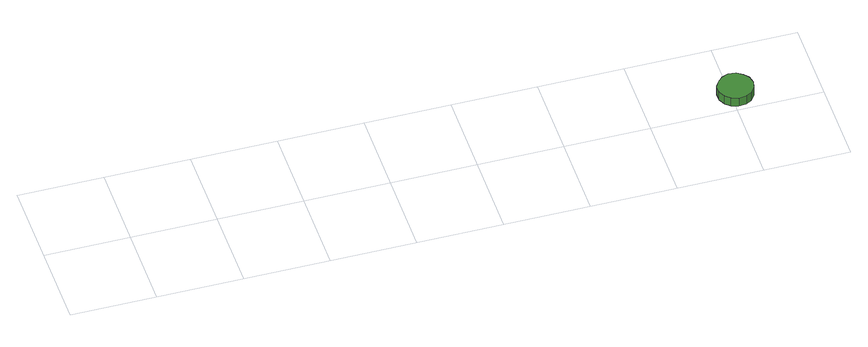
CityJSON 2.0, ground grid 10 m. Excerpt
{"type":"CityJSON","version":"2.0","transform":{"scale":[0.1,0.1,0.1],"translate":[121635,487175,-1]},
"CityObjects":{
"tree1":{"type":"SolitaryVegetationObject","attributes":{"function":"something"}},
"tree2":{"type":"SolitaryVegetationObject","attributes":{"function":"something"},"geometry":[{"type":"MultiSurface","lod":"1","boundaries":[[[0,1,2,3,4,5,6,7,8,9,10,11,12,13,14]],[[15,16,17,18,19,20,21,22,23,24,25,26,27,28,29]],[[0,29,28,1]],[[1,28,27,2]],[[2,27,26,3]],[[3,26,25,4]],[[4,25,24,5]],[[5,24,23,6]],[[6,23,22,7]],[[7,22,21,8]],[[8,21,20,9]],[[9,20,19,10]],[[10,19,18,11]],[[11,18,17,12]],[[12,17,16,13]],[[13,16,15,14]],[[14,15,29,0]]]}]}
},
"vertices":[
[726,26,16],[724,35,16],[719,41,16],[712,46,16],[703,47,16],[695,44,16],[689,38,16],[685,31,16],[685,22,16],[689,14,16],[695,9,16],[703,6,16],[712,7,16],[719,11,16],[724,18,16],[724,18,4],[719,11,4],[712,7,4],[703,6,4],[695,9,4],[689,14,4],[685,22,4],[685,31,4],[689,38,4],[695,44,4],[703,47,4],[712,46,4],[719,41,4],[724,35,4],[726,26,4]
]}
